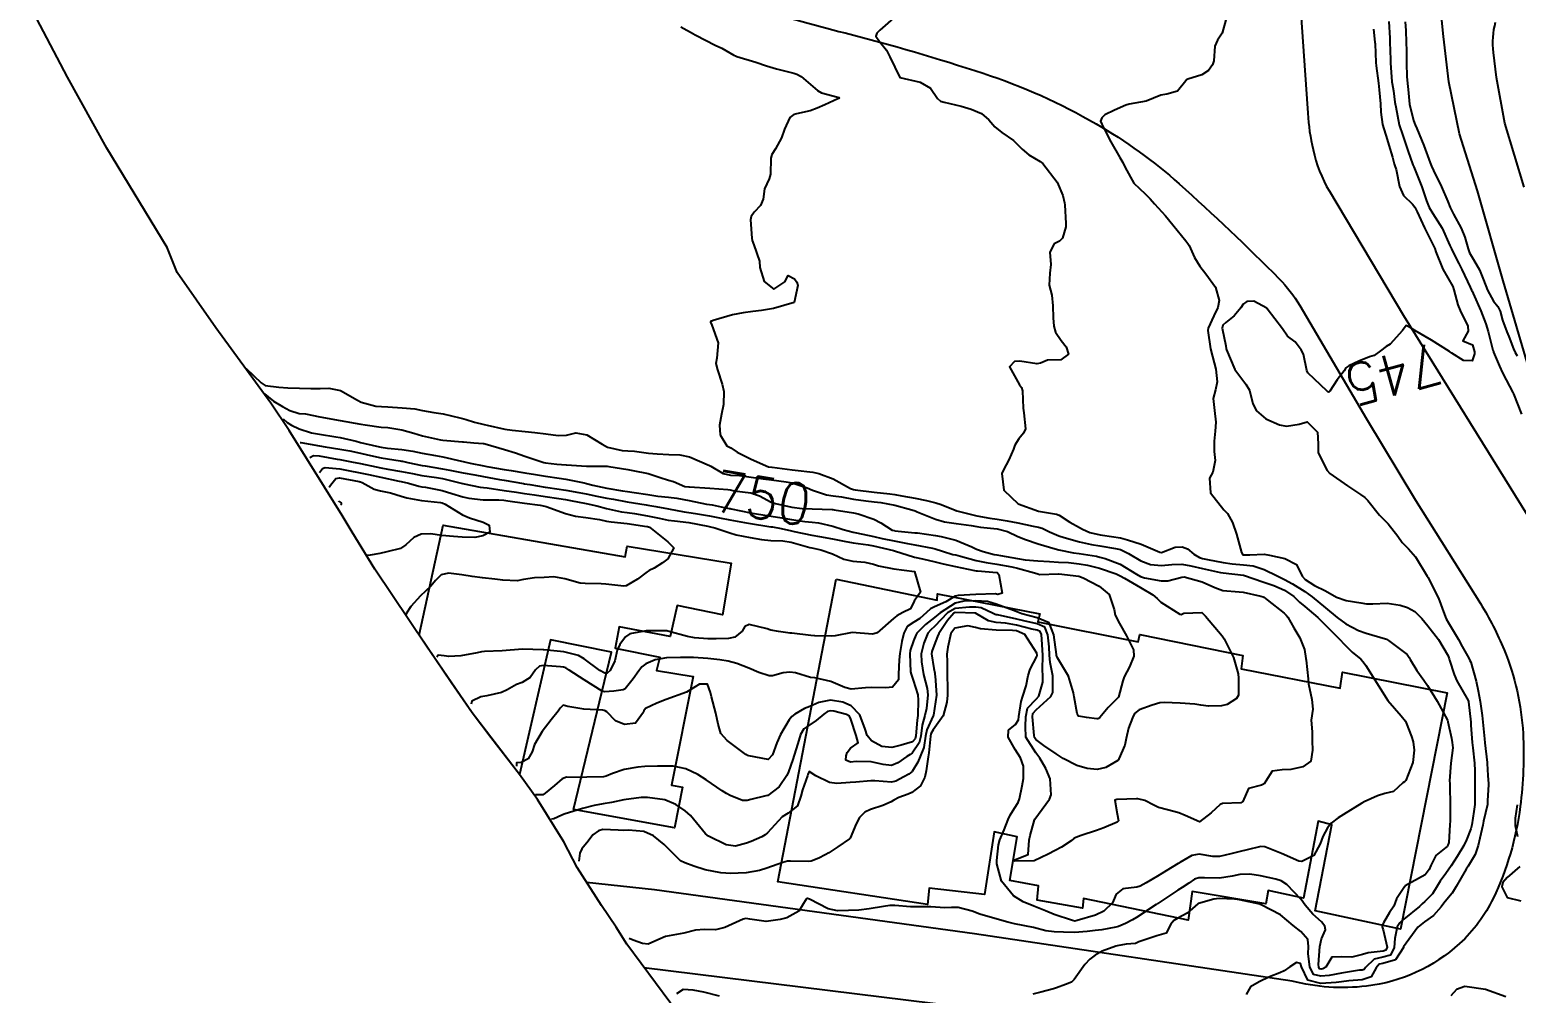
# Model space of a CAD drawing. Header units: metres. Extents: x 298520 to 308411, y 7433745 to 7450750.
# Drawn here: x 305100.1 to 305244.6, y 7436445.5 to 7436539.2 of the extents above; entities that cross this region are included whole.
import ezdxf
from ezdxf.enums import TextEntityAlignment as Align

# ---------------------------------------------------------------- set-up
doc = ezdxf.new("R2010")
doc.units = ezdxf.units.M
doc.header["$LTSCALE"] = 10
for name, color, linetype in [('Area', 45, 'Continuous'), ('Cotas', 45, 'Continuous'), ('Curvas de Nivel 1m', 11, 'Continuous'), ('Curvas de Nivel 5m', 15, 'Continuous'), ('Edificações', 30, 'Continuous'), ('Vias Primárias', 230, 'Continuous')]:
    doc.layers.add(name, color=color, linetype=linetype)
doc.styles.add('Style-STANDARD', font='STANDARD.shx')

msp = doc.modelspace()

# ---------------------------------------------------------------- linework, layer by layer
at = {"layer": 'Area'}
msp.add_polyline3d([(305163.72, 7436442.74, 747.34), (305158.14, 7436450.25, 747.2), (305157.11, 7436451.91, 747.27), (305155.68, 7436454.02, 747.5), (305153.32, 7436457.71, 747.7), (305152.04, 7436460.22, 748.13), (305149.47, 7436464.32, 755.04), (305147.72, 7436466.76, 750.76), (305143.1, 7436472.76, 755.72), (305138.66, 7436479.24, 757.04), (305133.64, 7436486.72, 757.91), (305131.43, 7436490.32, 755.89), (305130.48, 7436491.95, 755.61), (305125.33, 7436500.2, 749.8), (305123.55, 7436502.88, 748.35), (305119.67, 7436508.14, 748.39), (305118.2, 7436510.21, 748.53), (305114.43, 7436515.58, 748.5), (305113.45, 7436518.02, 748.59), (305107.59, 7436527.68, 748.69), (305103.78, 7436534.57, 748.71), (305100.09, 7436541.54, 748.61)], dxfattribs=at)
at = {"layer": 'Curvas de Nivel 1m', "flags": 128}
for points, elevation in [([(305184.34, 7436540.54), (305182.75, 7436539.13), (305182.45, 7436538.86), (305182.36, 7436538.56), (305182.74, 7436538.04), (305183.39, 7436537.21), (305183.73, 7436536.54), (305184.69, 7436534.53), (305186.69, 7436534.08), (305187.68, 7436533.5), (305188.36, 7436532.48), (305188.67, 7436532.25), (305189, 7436532.14), (305190.66, 7436531.74), (305191.65, 7436531.46), (305192.65, 7436531.05), (305193.37, 7436530.43), (305193.95, 7436529.73), (305194.63, 7436529.19), (305195.76, 7436528.4), (305196.61, 7436527.58), (305197.25, 7436527.03), (305198.35, 7436526.36), (305198.6, 7436526.17), (305200.01, 7436524.35), (305200.56, 7436523.06), (305200.71, 7436522.34), (305200.73, 7436522.16), (305200.83, 7436520.34), (305200.84, 7436520.02), (305200.51, 7436518.91), (305200.24, 7436518.61), (305199.72, 7436518.35), (305199.28, 7436517.56), (305199.4, 7436516.35), (305199.3, 7436515.52), (305199.22, 7436514.35), (305199.47, 7436513.38), (305199.57, 7436512.35), (305199.6, 7436511.17), (305199.68, 7436510.35), (305199.83, 7436509.78), (305200.39, 7436508.96), (305200.87, 7436508.34), (305201.09, 7436507.62), (305200.37, 7436507.09), (305199.06, 7436507.05), (305198.37, 7436506.75), (305198.03, 7436506.71), (305196.37, 7436506.96), (305195.86, 7436506.91), (305195.38, 7436506.4), (305196.34, 7436504.64), (305196.53, 7436504.39), (305196.64, 7436504.07), (305196.71, 7436502.39), (305196.77, 7436501.92), (305196.92, 7436500.38), (305196.73, 7436499.94), (305196.28, 7436499.39), (305195.89, 7436498.77), (305195.75, 7436498.4), (305195.3, 7436497.35), (305194.78, 7436496.4), (305194.62, 7436496.02), (305194.8, 7436494.4), (305196.2, 7436493.07), (305198.19, 7436492.37), (305199.92, 7436492.08), (305200.19, 7436491.97), (305201.22, 7436491.29), (305202.18, 7436490.79), (305202.48, 7436490.62), (305203.18, 7436490.3), (305204.17, 7436490.08), (305204.41, 7436490.05), (305206.17, 7436489.76), (305206.83, 7436489.59), (305208.16, 7436489.16), (305209.99, 7436488.38), (305210.14, 7436488.36), (305211.49, 7436488.87), (305212.15, 7436488.9), (305212.67, 7436488.71), (305213.28, 7436488.18), (305213.83, 7436487.87), (305214.14, 7436487.78), (305214.62, 7436487.68), (305216.14, 7436487.39), (305217.02, 7436487.26), (305218.13, 7436487.15), (305219.06, 7436487.05), (305220.13, 7436486.7), (305221.38, 7436486.09), (305222.12, 7436485.71), (305222.88, 7436485.3), (305224.1, 7436484.56), (305224.79, 7436484.04), (305226.08, 7436482.96), (305227.22, 7436482.02), (305228.06, 7436481.4), (305229.29, 7436480.76), (305230.05, 7436480.5), (305231.93, 7436479.96), (305232.04, 7436479.91), (305232.21, 7436479.79), (305234.03, 7436478.44), (305234.23, 7436478.14), (305234.34, 7436477.94), (305234.98, 7436476.89), (305235.65, 7436475.92), (305236, 7436475.43), (305236.95, 7436473.9), (305237.95, 7436472.03), (305237.99, 7436471.93), (305238, 7436471.89), (305238.34, 7436470.28), (305238.42, 7436469.88), (305238.46, 7436469.34), (305238.29, 7436467.88), (305238.16, 7436466.16), (305238.18, 7436465.89), (305238.2, 7436465.56), (305238.23, 7436463.88), (305238.21, 7436462.26), (305238.19, 7436461.88), (305238.09, 7436460.16), (305238, 7436459.89), (305237.93, 7436459.77), (305237.81, 7436459.65), (305236.82, 7436458.88), (305236.34, 7436457.9), (305236.16, 7436457.52), (305235.77, 7436457.02), (305233.84, 7436455.94), (305233.8, 7436455.91), (305233.76, 7436455.85), (305233.01, 7436454.68), (305232.74, 7436453.95), (305232.33, 7436453.35), (305231.72, 7436452.35), (305231.6, 7436452.08), (305231.61, 7436451.96), (305231.71, 7436451.66), (305232.08, 7436449.96), (305231.97, 7436449.67), (305231.69, 7436449.59), (305230.25, 7436449.41), (305229.68, 7436449.25), (305228.66, 7436449.01), (305227.68, 7436449.04), (305226.7, 7436449), (305226.14, 7436448.03), (305225.83, 7436447.86), (305225.66, 7436447.84), (305225.51, 7436447.88), (305225.43, 7436448.03), (305225.42, 7436448.28), (305225.54, 7436450.03), (305225.7, 7436450.78), (305226.08, 7436451.66), (305226.04, 7436452.03), (305225.72, 7436452.44), (305224.87, 7436453.19), (305224.13, 7436454.05), (305223.74, 7436454.6), (305222.34, 7436456.07), (305221.77, 7436456.41), (305221.28, 7436456.58), (305219.77, 7436456.92), (305218.74, 7436457.08), (305217.77, 7436457.04), (305217.02, 7436456.89), (305215.77, 7436456.69), (305214.32, 7436456.73), (305213.77, 7436456.73), (305213.37, 7436456.58), (305212.8, 7436456.19), (305212.17, 7436455.78), (305211.75, 7436455.51), (305210.96, 7436455), (305209.78, 7436454.22), (305209.75, 7436454.2), (305209.73, 7436454.19), (305209.64, 7436454.13), (305207.72, 7436452.86), (305207.34, 7436452.63), (305206.63, 7436452.26), (305205.98, 7436451.99), (305205.71, 7436451.92), (305204.34, 7436451.65), (305203.71, 7436451.58), (305202.91, 7436451.5), (305201.7, 7436451.39), (305200.61, 7436451.43), (305199.7, 7436451.47), (305198.91, 7436451.56), (305197.71, 7436451.9), (305195.85, 7436452.25), (305195.71, 7436452.27), (305195.21, 7436452.4), (305193.72, 7436452.81), (305192.47, 7436453.18), (305191.72, 7436453.47), (305190.36, 7436453.82), (305189.73, 7436453.83), (305189.07, 7436453.81), (305187.73, 7436453.91), (305186.35, 7436453.88), (305185.73, 7436453.91), (305184.23, 7436454.03), (305183.73, 7436454.02), (305183.12, 7436453.93), (305181.72, 7436453.69), (305180.71, 7436453.58), (305179.72, 7436453.54), (305178.64, 7436453.52), (305177.72, 7436453.71), (305175.91, 7436454.63), (305175.73, 7436454.7), (305175.67, 7436454.69), (305175.59, 7436454.63), (305174.88, 7436453.48), (305173.71, 7436452.84), (305173.06, 7436452.66), (305171.71, 7436452.48), (305170.13, 7436452.7), (305169.71, 7436452.76), (305169.46, 7436452.7), (305167.7, 7436451.89), (305166.77, 7436451.67), (305165.7, 7436451.68), (305164.82, 7436451.64), (305163.7, 7436451.32), (305161.9, 7436451), (305161.69, 7436450.92), (305161.61, 7436450.88), (305161.47, 7436450.8), (305160.23, 7436450.27), (305159.69, 7436450.33), (305158.78, 7436450.64), (305158.37, 7436450.81)], 747), ([(305216.39, 7436540.15), (305216.05, 7436538.86), (305215.59, 7436538.16), (305215.32, 7436537.58), (305215.24, 7436536.16), (305215.12, 7436535.76), (305214.71, 7436535.23), (305214.07, 7436534.81), (305212.7, 7436534.39), (305212.59, 7436534.31), (305212.51, 7436534.2), (305211.69, 7436533.2), (305210.68, 7436532.92), (305210.07, 7436532.83), (305208.67, 7436532.24), (305206.99, 7436531.94), (305206.67, 7436531.84), (305205.58, 7436531.36), (305204.65, 7436530.9), (305204.33, 7436530.61), (305204.23, 7436530.3), (305204.33, 7436529.99), (305204.63, 7436529.4), (305205.22, 7436528.28), (305206.11, 7436526.77), (305206.39, 7436526.27), (305206.6, 7436525.78), (305207.46, 7436524.26), (305208.56, 7436523.24), (305209.06, 7436522.74), (305209.46, 7436522.24), (305210.54, 7436521.07), (305211.26, 7436520.21), (305212.51, 7436518.66), (305212.72, 7436518.41), (305212.83, 7436518.2), (305213.35, 7436517.04), (305213.88, 7436516.18), (305214.47, 7436515.46), (305215.4, 7436514.16), (305215.74, 7436512.86), (305215.64, 7436512.16), (305215.23, 7436511.35), (305214.68, 7436510.17), (305214.64, 7436509.93), (305214.9, 7436508.16), (305215.12, 7436507.42), (305215.42, 7436506.16), (305215.55, 7436504.95), (305215.41, 7436504.16), (305215.18, 7436503.31), (305215.31, 7436502.16), (305215.43, 7436501.02), (305215.35, 7436500.16), (305215.27, 7436499.16), (305215.28, 7436498.16), (305215.38, 7436497.28), (305215.14, 7436496.16), (305214.81, 7436495.59), (305214.91, 7436494.16), (305216.2, 7436492.51), (305216.57, 7436492.15), (305217.06, 7436491.26), (305217.44, 7436490.14), (305217.94, 7436488.34), (305218.05, 7436488.13), (305218.14, 7436488.12), (305218.75, 7436488.12), (305220.14, 7436488.19), (305220.65, 7436488.09), (305222.14, 7436487.78), (305223.26, 7436487.19), (305223.83, 7436486.05), (305224.12, 7436485.73), (305225.02, 7436485.13), (305226.1, 7436484.61), (305227.15, 7436484.02), (305228.09, 7436483.68), (305229.54, 7436483.44), (305230.09, 7436483.36), (305230.69, 7436483.37), (305232.09, 7436483.42), (305233.37, 7436483.22), (305234.08, 7436483), (305234.77, 7436482.61), (305235.45, 7436481.92), (305236.06, 7436481.21), (305237.08, 7436479.9), (305238.03, 7436478.29), (305238.13, 7436478), (305238.16, 7436477.89), (305238.6, 7436476.47), (305238.87, 7436475.88), (305239.97, 7436473.95), (305240.01, 7436473.86), (305240.01, 7436473.82), (305240.21, 7436471.86), (305240.24, 7436471.57), (305240.37, 7436469.86), (305240.42, 7436469.36), (305240.59, 7436467.85), (305240.63, 7436467.12), (305240.6, 7436465.85), (305240.6, 7436465.13), (305240.6, 7436463.85), (305240.53, 7436463.17), (305240.31, 7436461.86), (305240.22, 7436461.47), (305239.82, 7436460.4), (305239.55, 7436459.86), (305238.89, 7436458.78), (305238.31, 7436457.88), (305237.78, 7436457.12), (305237.26, 7436456.4), (305236.96, 7436455.9), (305236.49, 7436455.17), (305235.74, 7436454.4), (305235.48, 7436454.17), (305235.23, 7436453.92), (305233.72, 7436452.68), (305233.32, 7436452.34), (305233.07, 7436451.95), (305232.82, 7436450.83), (305232.78, 7436449.95), (305232.43, 7436449.2), (305231.68, 7436448.99), (305230.84, 7436448.8), (305229.98, 7436447.98), (305229.84, 7436447.8), (305229.66, 7436447.74), (305229.4, 7436447.72), (305227.66, 7436447.46), (305226.45, 7436447.23), (305225.65, 7436447.14), (305224.94, 7436447.32), (305224.58, 7436448.05), (305224.42, 7436449.31), (305224.43, 7436450.05), (305224.38, 7436450.73), (305223.71, 7436451.48), (305222.94, 7436452.07), (305221.72, 7436453.12), (305219.84, 7436454.1), (305219.73, 7436454.13), (305219.7, 7436454.14), (305217.74, 7436454.59), (305217.24, 7436454.63), (305215.74, 7436454.69), (305215.24, 7436454.65), (305213.73, 7436454.23), (305213.7, 7436454.21), (305213.67, 7436454.18), (305212.63, 7436453.28), (305211.72, 7436452.78), (305211.34, 7436452.58), (305211.04, 7436452.21), (305210.59, 7436451.33), (305209.7, 7436451.07), (305207.93, 7436450.48), (305207.69, 7436450.35), (305207.61, 7436450.33), (305206.71, 7436450.26), (305205.85, 7436450.11), (305205.69, 7436450.07), (305204.39, 7436449.57), (305203.68, 7436449.18), (305203.17, 7436448.8), (305202.7, 7436448.3), (305201.65, 7436446.83), (305201.39, 7436446.58), (305200.82, 7436446.33), (305199.95, 7436446.03), (305199.64, 7436445.91), (305198.4, 7436445.59), (305197.63, 7436445.41)], 746), ([(305163.41, 7436539.46), (305164.64, 7436538.77), (305164.7, 7436538.73), (305164.74, 7436538.71), (305164.85, 7436538.66), (305166.73, 7436537.69), (305167.38, 7436537.39), (305168.56, 7436536.72), (305168.72, 7436536.63), (305168.86, 7436536.58), (305170.71, 7436536.02), (305171.72, 7436535.67), (305172.7, 7436535.37), (305174.38, 7436534.97), (305174.7, 7436534.87), (305175.11, 7436534.65), (305176.68, 7436533.26), (305177.08, 7436533.03), (305178.67, 7436532.64), (305178.81, 7436532.6), (305178.77, 7436532.5), (305178.67, 7436532.45), (305177.41, 7436531.87), (305176.66, 7436531.54), (305175.98, 7436531.31), (305174.65, 7436531.01), (305174.38, 7436530.93), (305174.01, 7436530.66), (305173.49, 7436529.52), (305173.18, 7436528.67), (305172.61, 7436527.6), (305172.25, 7436527.04), (305172.16, 7436526.68), (305172.13, 7436525.14), (305171.98, 7436524.69), (305171.53, 7436523.72), (305171.41, 7436522.69), (305171.15, 7436522.09), (305170.54, 7436521.45), (305170.23, 7436521.01), (305170.18, 7436520.7), (305170.31, 7436518.9), (305170.34, 7436518.7), (305170.5, 7436518.28), (305171.06, 7436516.69), (305171.09, 7436516.07), (305171.51, 7436514.69), (305172.45, 7436513.96), (305173.52, 7436514.66), (305173.85, 7436515.27), (305174.46, 7436514.97), (305174.69, 7436514.65), (305174.78, 7436514.31), (305174.43, 7436512.65), (305172.43, 7436512.06), (305171.24, 7436511.87), (305170.42, 7436511.77), (305169.48, 7436511.65), (305168.42, 7436511.47), (305166.56, 7436510.9), (305166.41, 7436510.85), (305166.33, 7436510.83), (305166.28, 7436510.75), (305166.41, 7436510.45), (305167.02, 7436508.74), (305166.89, 7436507.26), (305166.81, 7436506.74), (305166.97, 7436506.12), (305167.44, 7436504.73), (305167.6, 7436504), (305167.55, 7436502.73), (305167.37, 7436501.8), (305167.15, 7436500.74), (305167.23, 7436499.78), (305167.87, 7436498.73), (305168.13, 7436498.59), (305168.26, 7436498.52), (305168.88, 7436498.09), (305170.25, 7436497.41), (305171.92, 7436496.68), (305172.24, 7436496.64), (305172.29, 7436496.64), (305174.24, 7436496.4), (305174.52, 7436496.37), (305176.24, 7436496.16), (305176.82, 7436496.04), (305178.23, 7436495.5), (305179.89, 7436494.58), (305180.21, 7436494.46), (305180.35, 7436494.44), (305182.21, 7436494.21), (305183.73, 7436494.06), (305184.21, 7436493.98), (305184.88, 7436493.85), (305186.2, 7436493.63), (305187.31, 7436493.39), (305188.2, 7436493.18), (305188.73, 7436493.01), (305190.07, 7436492.46), (305190.16, 7436492.43), (305190.19, 7436492.42), (305190.24, 7436492.41), (305192.19, 7436491.9), (305193.45, 7436491.69), (305194.18, 7436491.59), (305195.15, 7436491.44), (305196.18, 7436491.24), (305197.66, 7436490.9), (305198.18, 7436490.81), (305198.53, 7436490.72), (305199.27, 7436490.35), (305200.17, 7436489.98), (305200.68, 7436489.82), (305202.16, 7436489.39), (305203.33, 7436489.13), (305204.15, 7436488.99), (305205.67, 7436488.75), (305206.15, 7436488.63), (305206.93, 7436488.26), (305208.14, 7436487.55), (305209.07, 7436487.18), (305210.13, 7436487.07), (305211.16, 7436487.18), (305212.13, 7436487.23), (305212.99, 7436487.05), (305214.13, 7436486.78), (305215.87, 7436486.41), (305216.13, 7436486.36), (305218.12, 7436486.13), (305220.11, 7436485.45), (305221.06, 7436485.13), (305222.1, 7436484.69), (305223, 7436484.07), (305223.56, 7436483.53), (305224.08, 7436483.1), (305225.36, 7436482.04), (305226.07, 7436481.33), (305227.37, 7436480.02), (305228.04, 7436479.32), (305228.7, 7436478.67), (305229.53, 7436477.99), (305229.77, 7436477.73), (305230.02, 7436477.35), (305230.9, 7436475.97), (305231.98, 7436474.21), (305232.16, 7436473.96), (305233.44, 7436472.47), (305233.87, 7436471.94), (305233.95, 7436471.77), (305234.46, 7436470.45), (305234.63, 7436469.93), (305234.72, 7436469.13), (305234.6, 7436467.93), (305233.89, 7436466.19), (305233.77, 7436466.06), (305233.6, 7436465.94), (305232.72, 7436465.11), (305231.87, 7436464.91), (305231.14, 7436464.69), (305229.86, 7436464.12), (305229.76, 7436464.07), (305229.62, 7436463.98), (305227.84, 7436462.87), (305227.32, 7436462.54), (305226.64, 7436462.02), (305226.28, 7436461.58), (305225.82, 7436460.72), (305225.59, 7436460.03), (305224.95, 7436458.89), (305223.79, 7436458.3), (305223.51, 7436458.34), (305221.8, 7436459.07), (305220.18, 7436459.73), (305219.81, 7436459.76), (305218.48, 7436459.44), (305217.8, 7436459.29), (305216.88, 7436459.05), (305215.79, 7436458.79), (305215.15, 7436458.8), (305213.8, 7436459.01), (305213.09, 7436458.9), (305211.93, 7436458.2), (305211.84, 7436458.14), (305211.78, 7436458.1), (305210.59, 7436457.4), (305209.77, 7436456.89), (305208.64, 7436456.24), (305208.08, 7436455.92), (305207.76, 7436455.81), (305206.38, 7436455.63), (305205.75, 7436455.13), (305205.49, 7436454.52), (305205.37, 7436454.27), (305204.54, 7436453.47), (305203.72, 7436453.09), (305201.94, 7436452.55), (305201.71, 7436452.51), (305201.48, 7436452.56), (305199.72, 7436453.16), (305198.88, 7436453.51), (305197.73, 7436453.96), (305196.68, 7436454.38), (305195.74, 7436454.97), (305194.6, 7436456.4), (305194.13, 7436458.06), (305194.13, 7436458.41), (305194.3, 7436459.91), (305194.44, 7436460.4), (305194.84, 7436461.38), (305195.25, 7436462.4), (305195.42, 7436462.81), (305195.84, 7436463.48), (305196.2, 7436464.03), (305196.35, 7436464.39), (305196.61, 7436465.65), (305196.73, 7436466.38), (305196.72, 7436467.56), (305196.43, 7436468.38), (305195.92, 7436469.2), (305195.25, 7436470.4), (305195.27, 7436471.06), (305195.95, 7436471.62), (305196.25, 7436472.09), (305196.28, 7436472.39), (305196.49, 7436473.86), (305196.67, 7436474.38), (305196.98, 7436475.39), (305197.18, 7436476.38), (305197.37, 7436477.02), (305198.02, 7436478.22), (305198.04, 7436478.37), (305198.03, 7436478.55), (305196.86, 7436480.38), (305196.06, 7436480.72), (305195.67, 7436480.78), (305194.06, 7436480.81), (305192.55, 7436480.92), (305192.06, 7436481.04), (305191.3, 7436481.21), (305190.06, 7436481), (305189.66, 7436480.47), (305189.36, 7436479.14), (305189.28, 7436478.47), (305189.29, 7436477.74), (305189.32, 7436476.47), (305189.33, 7436475.13), (305189.33, 7436474.47), (305189.28, 7436473.78), (305188.9, 7436472.48), (305187.94, 7436471.11), (305187.72, 7436470.71), (305187.67, 7436470.49), (305187.52, 7436468.88), (305187.47, 7436468.49), (305187.27, 7436467.11), (305187.13, 7436466.5), (305186.7, 7436465.67), (305185.86, 7436465.01), (305185.51, 7436464.86), (305184.61, 7436464.52), (305184.12, 7436464.26), (305183.85, 7436464.1), (305183.06, 7436463.75), (305181.84, 7436463.35), (305181.3, 7436463.11), (305180.77, 7436462.57), (305180.45, 7436461.95), (305179.88, 7436460.58), (305179.85, 7436460.54), (305179.81, 7436460.51), (305178.68, 7436459.72), (305177.79, 7436459.15), (305177.45, 7436458.95), (305176.83, 7436458.62), (305176.08, 7436458.33), (305175.78, 7436458.31), (305174.08, 7436458.35), (305173.78, 7436458.33), (305173.33, 7436458.21), (305171.77, 7436457.65), (305171.04, 7436457.42), (305169.77, 7436457.2), (305168.19, 7436457.14), (305167.77, 7436457.16), (305167.3, 7436457.2), (305165.77, 7436457.48), (305164.68, 7436457.86), (305163.78, 7436458.17), (305163.36, 7436458.36), (305162.94, 7436458.78), (305161.8, 7436459.96), (305160.74, 7436460.81), (305159.82, 7436461.21), (305158.31, 7436461.34), (305157.82, 7436461.33), (305157.32, 7436461.35), (305155.82, 7436461.4), (305155.41, 7436461.28), (305154.85, 7436460.88), (305154.4, 7436460.28), (305153.79, 7436459.54), (305153.57, 7436459.11), (305153.48, 7436458.34)], 748), ([(305232.26, 7436539.97), (305232.35, 7436538.36), (305232.36, 7436537.96), (305232.41, 7436536.28), (305232.43, 7436535.96), (305232.56, 7436534.1), (305232.57, 7436533.96), (305232.69, 7436533.23), (305232.85, 7436532.14), (305232.88, 7436531.96), (305232.92, 7436531.7), (305233.27, 7436529.95), (305233.6, 7436528.91), (305233.95, 7436527.94), (305234.11, 7436527.43), (305234.6, 7436526.03), (305234.64, 7436525.93), (305234.67, 7436525.86), (305235.47, 7436523.92), (305235.91, 7436522.56), (305236.18, 7436521.91), (305236.54, 7436521.32), (305237.43, 7436519.9), (305238.2, 7436518.2), (305238.33, 7436517.89), (305238.5, 7436517.53), (305239.07, 7436516.46), (305239.36, 7436515.88), (305240.17, 7436514.15), (305240.29, 7436513.86), (305240.34, 7436513.75), (305240.45, 7436513.52), (305241.19, 7436511.85), (305241.69, 7436510.57), (305241.92, 7436509.84), (305242.38, 7436508.03), (305242.43, 7436507.88), (305242.44, 7436507.84), (305243.01, 7436506.47), (305243.3, 7436505.83), (305244.33, 7436503.85), (305244.35, 7436503.81), (305244.36, 7436503.78), (305245.14, 7436501.8)], 744), ([(305233.85, 7436539.94), (305233.92, 7436539.1), (305233.95, 7436537.94), (305233.96, 7436537.16), (305233.96, 7436535.94), (305234.01, 7436534.63), (305234.08, 7436533.94), (305234.12, 7436533.37), (305234.26, 7436531.94), (305234.65, 7436530.37), (305234.82, 7436529.93), (305234.97, 7436529.59), (305235.67, 7436527.92), (305236.28, 7436526.24), (305236.4, 7436525.91), (305236.6, 7436525.49), (305237.38, 7436523.9), (305237.99, 7436522.47), (305238.22, 7436521.89), (305238.54, 7436521.25), (305239.27, 7436519.88), (305239.64, 7436519), (305239.96, 7436517.87), (305240.11, 7436517.48), (305240.49, 7436516.83), (305241.07, 7436515.85), (305241.46, 7436514.86), (305241.85, 7436513.85), (305242.44, 7436512.78), (305242.86, 7436512.26), (305243.08, 7436511.83), (305243.31, 7436510.94), (305243.74, 7436509.82), (305243.92, 7436509.34), (305244.39, 7436508.14), (305244.54, 7436507.81), (305244.72, 7436507.47)], 743), ([(305121.13, 7436506.25), (305122.61, 7436504.84), (305123, 7436504.59), (305124.32, 7436504.44), (305125.19, 7436504.37), (305126.32, 7436504.32), (305127.41, 7436504.3), (305128.32, 7436504.31), (305129.19, 7436504.33), (305130.32, 7436504.09), (305131.95, 7436503.16), (305132.31, 7436502.96), (305133.76, 7436502.59), (305134.31, 7436502.55), (305134.91, 7436502.52), (305136.31, 7436502.43), (305137.53, 7436502.31), (305138.3, 7436502.17), (305139.4, 7436501.97), (305140.3, 7436501.83), (305141.92, 7436501.43), (305142.3, 7436501.34), (305142.54, 7436501.28), (305143.34, 7436501.02), (305144.29, 7436500.79), (305144.57, 7436500.73), (305146.28, 7436500.35), (305147.01, 7436500.25), (305148.28, 7436500.12), (305149.21, 7436500.02), (305150.28, 7436499.9), (305151.47, 7436499.73), (305152.28, 7436499.76), (305153.21, 7436499.98), (305154.28, 7436499.8), (305155.75, 7436498.88), (305156.26, 7436498.58), (305157.69, 7436498.28), (305158.26, 7436498.25), (305158.9, 7436498.19), (305160.25, 7436498.02), (305161.12, 7436497.94), (305162.25, 7436497.89), (305163.31, 7436497.84), (305164.25, 7436497.65), (305166.18, 7436496.82), (305166.24, 7436496.79), (305166.27, 7436496.78), (305166.32, 7436496.75), (305167.52, 7436496.02), (305168.23, 7436495.88), (305169.12, 7436495.82), (305170.23, 7436495.68), (305171.4, 7436495.51), (305172.22, 7436495.41), (305173.65, 7436495.23), (305174.22, 7436495.11), (305175.68, 7436494.64), (305176.21, 7436494.42), (305177.56, 7436493.96), (305178.21, 7436493.87), (305179.03, 7436493.76), (305180.2, 7436493.54), (305181.4, 7436493.37), (305182.2, 7436493.29), (305182.86, 7436493.21), (305184.2, 7436492.96), (305185.86, 7436492.51), (305186.19, 7436492.39), (305186.38, 7436492.31), (305188.18, 7436491.59), (305189.04, 7436491.34), (305190.18, 7436491.18), (305191.64, 7436490.98), (305192.18, 7436490.87), (305192.56, 7436490.81), (305194.18, 7436490.65), (305195.18, 7436490.4), (305196.17, 7436489.92), (305196.92, 7436489.62), (305198.16, 7436489.19), (305199.79, 7436488.7), (305200.15, 7436488.62), (305201.59, 7436488.33), (305202.14, 7436488.24), (305203.82, 7436487.98), (305204.14, 7436487.9), (305204.66, 7436487.76), (305206.13, 7436487.23), (305207.73, 7436486.25), (305208.12, 7436486.01), (305208.5, 7436485.87), (305210.11, 7436485.58), (305210.75, 7436485.58), (305212.12, 7436485.96), (305212.34, 7436485.97), (305214.11, 7436485.5), (305215.32, 7436484.94), (305216.1, 7436484.65), (305217.7, 7436484.53), (305218.1, 7436484.49), (305219.82, 7436484.1), (305220.03, 7436484.03), (305220.09, 7436483.99), (305220.43, 7436483.76), (305222.08, 7436482.44), (305222.27, 7436482.27), (305222.44, 7436482.07), (305223, 7436481.01), (305223.61, 7436480.06), (305224.04, 7436478.92), (305224.17, 7436478.05), (305224.2, 7436477.87), (305224.4, 7436476.05), (305224.45, 7436475.59), (305224.76, 7436474.04), (305224.87, 7436473.13), (305224.7, 7436472.04), (305224.8, 7436470.9), (305224.81, 7436470.05), (305224.84, 7436469.12), (305224.66, 7436468.05), (305223.9, 7436467.5), (305222.71, 7436467.25), (305221.89, 7436467.23), (305220.9, 7436467.08), (305220.28, 7436466.1), (305220.13, 7436465.85), (305219.88, 7436465.71), (305218.6, 7436465.39), (305218.07, 7436464.13), (305217.85, 7436464.01), (305216.07, 7436463.93), (305215.85, 7436463.86), (305214.97, 7436463.03), (305213.83, 7436462.17), (305212.44, 7436462.79), (305211.84, 7436463.03), (305210.73, 7436463.33), (305209.85, 7436463.56), (305209.4, 7436463.78), (305208.52, 7436464.24), (305207.86, 7436464.41), (305207.71, 7436464.4), (305205.85, 7436464.34), (305205.8, 7436464.33), (305205.61, 7436464.27), (305205.84, 7436462.94), (305205.97, 7436462.27), (305205.91, 7436462.19), (305205.83, 7436462.13), (305204.54, 7436461.57), (305203.82, 7436461.33), (305202.32, 7436460.82), (305201.82, 7436460.63), (305201.61, 7436460.53), (305201.35, 7436460.32), (305200.43, 7436459.7), (305199.8, 7436459.36), (305199.13, 7436459.02), (305197.78, 7436458.37), (305195.84, 7436458.33), (305195.78, 7436458.36), (305195.77, 7436458.39), (305195.77, 7436458.41), (305195.78, 7436458.43), (305197.18, 7436458.99), (305197.29, 7436460.38), (305197.36, 7436460.84), (305197.81, 7436462.37), (305197.83, 7436462.41), (305199.26, 7436464.35), (305199.43, 7436464.77), (305199.33, 7436466.35), (305198.89, 7436467.35), (305198.32, 7436468.36), (305197.91, 7436468.88), (305196.95, 7436470.38), (305196.91, 7436471.42), (305196.95, 7436472.38), (305197.13, 7436473.21), (305197.97, 7436474.08), (305198.22, 7436474.37), (305198.61, 7436475.74), (305198.62, 7436476.36), (305198.59, 7436476.94), (305198.6, 7436478.36), (305198.52, 7436479.89), (305198.47, 7436480.36), (305198.35, 7436480.66), (305198.06, 7436480.79), (305197.53, 7436480.9), (305196.06, 7436481.29), (305194.97, 7436481.49), (305194.06, 7436481.55), (305193.33, 7436481.69), (305192.07, 7436482.44), (305190.07, 7436482.52), (305189.94, 7436482.46), (305189.35, 7436481.75), (305188.5, 7436480.48), (305188.36, 7436480.18), (305188.04, 7436479.34), (305187.8, 7436478.72), (305187.78, 7436478.49), (305188.01, 7436477.07), (305188.11, 7436476.6), (305188.12, 7436476.49), (305188.14, 7436476.35), (305188.28, 7436474.49), (305187.98, 7436472.52), (305187.97, 7436472.49), (305187.95, 7436472.46), (305187.32, 7436471.12), (305187.2, 7436470.5), (305187.02, 7436469.4), (305186.68, 7436468.5), (305186.45, 7436467.95), (305185.89, 7436467.06), (305185.59, 7436466.81), (305185.1, 7436466.52), (305184.31, 7436466.1), (305183.88, 7436466.01), (305182.28, 7436466.15), (305181.88, 7436466.16), (305180.42, 7436466.03), (305179.87, 7436465.99), (305178.59, 7436465.89), (305177.87, 7436465.97), (305176.54, 7436466.62), (305175.89, 7436467.06), (305175.76, 7436466.76), (305175.73, 7436466.63), (305175.23, 7436465.27), (305175.07, 7436464.64), (305174.76, 7436463.73), (305173.84, 7436463.01), (305173.26, 7436462.66), (305171.82, 7436461.09), (305171.61, 7436460.89), (305171.27, 7436460.69), (305170.25, 7436460.26), (305169.8, 7436460.08), (305168.71, 7436459.8), (305167.8, 7436459.91), (305166.08, 7436460.75), (305165.82, 7436460.98), (305164.34, 7436462.76), (305163.84, 7436463.22), (305162.91, 7436463.86), (305161.85, 7436464.3), (305160.16, 7436464.51), (305159.85, 7436464.53), (305159.56, 7436464.53), (305157.85, 7436464.29), (305156.66, 7436464.04), (305155.84, 7436463.91), (305154.97, 7436463.75), (305153.84, 7436463.44), (305152.07, 7436462.92), (305151.83, 7436462.82), (305151.07, 7436462.45), (305150.84, 7436462.41)], 749), ([(305124.72, 7436501.34), (305125.11, 7436501), (305125.53, 7436500.74), (305126.28, 7436500.36), (305127.5, 7436499.99), (305128.27, 7436499.86), (305129.86, 7436499.6), (305130.27, 7436499.52), (305131.83, 7436499.16), (305132.26, 7436499.06), (305133.8, 7436498.68), (305134.26, 7436498.58), (305134.89, 7436498.49), (305136.26, 7436498.36), (305137.36, 7436498.2), (305138.25, 7436498.01), (305139.54, 7436497.78), (305140.25, 7436497.65), (305142.07, 7436497.22), (305142.24, 7436497.19), (305142.37, 7436497.17), (305142.92, 7436497.03), (305144.24, 7436496.77), (305144.53, 7436496.72), (305146.23, 7436496.42), (305146.9, 7436496.31), (305148.23, 7436496.08), (305149.26, 7436495.92), (305150.23, 7436495.78), (305151.57, 7436495.58), (305152.22, 7436495.47), (305154, 7436495.11), (305154.22, 7436495.05), (305154.84, 7436494.88), (305156.21, 7436494.6), (305157.72, 7436494.36), (305158.21, 7436494.28), (305158.86, 7436494.18), (305160.2, 7436493.98), (305161.18, 7436493.84), (305162.2, 7436493.72), (305163.03, 7436493.62), (305164.2, 7436493.4), (305165.89, 7436493.06), (305166.2, 7436493.02), (305166.44, 7436492.99), (305167.61, 7436492.73), (305168.11, 7436492.64), (305168.19, 7436492.62), (305168.31, 7436492.6), (305170.19, 7436492.22), (305170.77, 7436492.11), (305172.18, 7436491.87), (305173.24, 7436491.72), (305174.18, 7436491.57), (305175.47, 7436491.35), (305176.18, 7436491.29), (305176.78, 7436491.22), (305178.18, 7436490.9), (305179.18, 7436490.59), (305180.17, 7436490.33), (305180.48, 7436490.26), (305182.16, 7436489.9), (305182.99, 7436489.72), (305184.16, 7436489.48), (305185.45, 7436489.22), (305186.15, 7436489.09), (305187.88, 7436488.76), (305188.15, 7436488.69), (305188.85, 7436488.48), (305189.85, 7436488.17), (305190.14, 7436488.11), (305190.6, 7436488), (305192.13, 7436487.57), (305193.09, 7436487.38), (305194.13, 7436487.22), (305195.59, 7436486.94), (305196.13, 7436486.81), (305197.8, 7436486.37), (305198.12, 7436486.26), (305198.27, 7436486.22), (305200.12, 7436486.29), (305200.17, 7436486.29), (305202.12, 7436486.04), (305202.53, 7436485.9), (305204.1, 7436485.06), (305205.06, 7436484.28), (305205.53, 7436482.82), (305205.63, 7436482.27), (305206.06, 7436481.44), (305206.74, 7436480.26), (305207.42, 7436478.87), (305207.47, 7436478.26), (305207.03, 7436477.24), (305206.53, 7436476.26), (305206.39, 7436475.87), (305205.97, 7436474.27), (305204.96, 7436473.28), (305204.15, 7436472.29), (305204.03, 7436472.21), (305203.95, 7436472.19), (305203.85, 7436472.19), (305202.85, 7436472.31), (305202.08, 7436472.44), (305201.96, 7436472.69), (305201.64, 7436474.32), (305201.59, 7436474.71), (305201.11, 7436476.33), (305200.02, 7436478.12), (305199.96, 7436478.27), (305199.95, 7436478.34), (305199.94, 7436478.42), (305199.69, 7436480.35), (305199.22, 7436481.51), (305198.07, 7436482), (305196.57, 7436482.39), (305196.07, 7436482.59), (305195.77, 7436482.7), (305194.08, 7436483.33), (305193.24, 7436483.58), (305192.08, 7436483.64), (305190.92, 7436483.62), (305190.08, 7436483.42), (305188.61, 7436482.48), (305188.07, 7436482.03), (305187.21, 7436481.35), (305186.36, 7436480.51), (305186.25, 7436480.31), (305186.04, 7436479.75), (305185.72, 7436478.82), (305185.68, 7436478.51), (305185.75, 7436476.76), (305185.79, 7436476.51), (305185.99, 7436475.94), (305186.45, 7436474.51), (305186.5, 7436473.98), (305186.45, 7436472.51), (305186.4, 7436472.05), (305186.26, 7436470.51), (305186.2, 7436470.23), (305185.92, 7436469.93), (305184.84, 7436469.6), (305183.92, 7436469.39), (305182.96, 7436469.5), (305181.93, 7436470.04), (305181.52, 7436470.56), (305181.33, 7436471.18), (305180.82, 7436472.57), (305179.96, 7436473.44), (305179.17, 7436473.79), (305177.97, 7436473.98), (305176.82, 7436473.76), (305175.96, 7436473.39), (305175.42, 7436473.18), (305174.49, 7436472.64), (305174.21, 7436472.39), (305173.95, 7436472.07), (305173.11, 7436470.66), (305172.74, 7436469.85), (305172.32, 7436468.67), (305171.9, 7436468.22), (305170.03, 7436468.57), (305169.9, 7436468.62), (305169.85, 7436468.64), (305169.74, 7436468.7), (305167.92, 7436470.07), (305167.3, 7436470.74), (305167.02, 7436471.66), (305166.82, 7436472.74), (305166.38, 7436474.33), (305166.28, 7436474.75), (305165.99, 7436475.56), (305165.21, 7436475.53), (305163.97, 7436474.77), (305161.97, 7436474.04), (305161.07, 7436473.7), (305159.96, 7436473.19), (305159.82, 7436472.96), (305159.76, 7436472.82), (305159.01, 7436471.76), (305157.94, 7436471.62), (305157.06, 7436471.97), (305156.21, 7436472.87), (305156.04, 7436472.96), (305155.95, 7436472.98), (305155.81, 7436473.02), (305153.96, 7436473.11), (305152.43, 7436473.39), (305151.96, 7436473.52), (305151.68, 7436473.2), (305151.49, 7436472.92), (305150.8, 7436472.07), (305149.93, 7436470.94), (305149.17, 7436469.69), (305148.94, 7436468.95), (305148.55, 7436468.3), (305147.89, 7436467.93), (305147.42, 7436467.91), (305147.42, 7436467.68), (305147.44, 7436467.56)], 751), ([(305126.39, 7436499.03), (305126.45, 7436499.04), (305128.26, 7436498.72), (305128.83, 7436498.62), (305130.26, 7436498.39), (305131.21, 7436498.22), (305132.25, 7436498.01), (305132.95, 7436497.85), (305134.25, 7436497.57), (305136.1, 7436497.25), (305136.24, 7436497.23), (305136.35, 7436497.22), (305136.86, 7436497.1), (305138.24, 7436496.82), (305138.55, 7436496.77), (305140.23, 7436496.49), (305140.93, 7436496.36), (305142.23, 7436496.1), (305143.36, 7436495.89), (305144.22, 7436495.74), (305145.76, 7436495.45), (305146.22, 7436495.37), (305148.12, 7436495.06), (305148.21, 7436495.04), (305148.71, 7436494.95), (305150.21, 7436494.71), (305150.48, 7436494.67), (305152.21, 7436494.4), (305153.49, 7436494.19), (305154.2, 7436494.05), (305155.25, 7436493.83), (305156.2, 7436493.64), (305156.87, 7436493.53), (305158.2, 7436493.29), (305160.03, 7436492.99), (305160.19, 7436492.96), (305160.99, 7436492.81), (305162.19, 7436492.58), (305163.72, 7436492.31), (305164.19, 7436492.23), (305164.82, 7436492.13), (305166.18, 7436491.9), (305167.18, 7436491.73), (305168.18, 7436491.54), (305169.61, 7436491.28), (305170.18, 7436491.18), (305171.97, 7436490.89), (305172.17, 7436490.85), (305172.33, 7436490.83), (305173.16, 7436490.67), (305174.17, 7436490.45), (305174.43, 7436490.39), (305176.16, 7436490.03), (305176.88, 7436489.9), (305178.16, 7436489.67), (305179.3, 7436489.45), (305180.15, 7436489.29), (305181.63, 7436489.08), (305182.15, 7436488.99), (305184.07, 7436488.53), (305184.13, 7436488.52), (305184.17, 7436488.51), (305186.14, 7436487.91), (305186.92, 7436487.72), (305188.13, 7436487.44), (305188.91, 7436487.25), (305190.13, 7436487), (305191.95, 7436486.61), (305192.12, 7436486.57), (305192.24, 7436486.55), (305194.12, 7436486.42), (305194.17, 7436486.41), (305194.33, 7436486.2), (305194.66, 7436484.4), (305194.23, 7436484.27), (305194.09, 7436484.3), (305194, 7436484.32), (305192.09, 7436484.25), (305190.37, 7436484.18), (305190.09, 7436484.09), (305189.17, 7436483.56), (305188.08, 7436483.08), (305187.69, 7436482.88), (305187.31, 7436482.5), (305186.65, 7436481.92), (305186.06, 7436481.56), (305185.43, 7436481.15), (305185.09, 7436480.52), (305184.88, 7436479.68), (305184.7, 7436478.52), (305184.64, 7436477.9), (305184.58, 7436476.52), (305184.56, 7436475.96), (305183.98, 7436475.25), (305183.35, 7436475.18), (305181.98, 7436475.23), (305181.37, 7436475.18), (305179.98, 7436475.05), (305179.34, 7436475.23), (305177.99, 7436475.81), (305176.45, 7436476.17), (305176, 7436476.2), (305174.55, 7436476.64), (305174, 7436476.72), (305173.37, 7436476.66), (305172.32, 7436476.35), (305172, 7436476.36), (305170.98, 7436476.69), (305170.01, 7436477.09), (305168.84, 7436477.55), (305168.01, 7436477.77), (305167.2, 7436477.91), (305166.02, 7436478.05), (305164.65, 7436478.13), (305164.02, 7436478.14), (305163.37, 7436478.13), (305162.02, 7436478.1), (305160.91, 7436477.92), (305160.01, 7436477.52), (305159.61, 7436477.22), (305159.32, 7436476.83), (305158.77, 7436476.05), (305157.98, 7436475.1), (305157.81, 7436475), (305156.89, 7436474.86), (305155.97, 7436474.81), (305155.76, 7436474.87), (305153.99, 7436475.97), (305152.56, 7436476.91), (305152.21, 7436477.12), (305152.01, 7436477.19), (305151.71, 7436477.22), (305150.01, 7436477.36), (305149.65, 7436477.3), (305149.28, 7436476.95), (305148.75, 7436476.19), (305147.98, 7436475.72), (305147.44, 7436475.51), (305146.51, 7436474.98), (305145.97, 7436474.73), (305144.55, 7436474.42), (305143.97, 7436474.3), (305143.08, 7436473.9), (305143.03, 7436473.59)], 752), ([(305127.33, 7436497.58), (305127.69, 7436497.77), (305128.25, 7436497.75), (305130, 7436497.43), (305130.24, 7436497.39), (305131.38, 7436497.17), (305132.24, 7436497), (305133.78, 7436496.68), (305134.23, 7436496.58), (305134.9, 7436496.46), (305136.23, 7436496.23), (305137.3, 7436496.02), (305138.22, 7436495.85), (305139.65, 7436495.63), (305140.22, 7436495.53), (305142.19, 7436495.07), (305142.21, 7436495.06), (305142.33, 7436495.04), (305143.9, 7436494.7), (305144.21, 7436494.67), (305144.58, 7436494.63), (305146.21, 7436494.39), (305147.43, 7436494.2), (305148.2, 7436494.1), (305149.19, 7436493.96), (305150.2, 7436493.81), (305151.53, 7436493.59), (305152.2, 7436493.49), (305152.69, 7436493.4), (305154.2, 7436493.12), (305155.25, 7436492.88), (305156.19, 7436492.64), (305157.65, 7436492.31), (305158.19, 7436492.23), (305158.89, 7436492.13), (305160.18, 7436491.9), (305161.31, 7436491.68), (305162.18, 7436491.5), (305162.8, 7436491.42), (305164.18, 7436491.26), (305166.02, 7436490.9), (305166.17, 7436490.88), (305166.28, 7436490.85), (305166.7, 7436490.74), (305168.17, 7436490.25), (305168.8, 7436490.08), (305170.16, 7436489.8), (305171.24, 7436489.6), (305172.16, 7436489.51), (305173.33, 7436489.49), (305174.15, 7436489.35), (305175.95, 7436488.83), (305176.15, 7436488.79), (305177.01, 7436488.62), (305178.14, 7436488.21), (305179.25, 7436487.71), (305180.13, 7436487.51), (305181.29, 7436487.41), (305182.13, 7436487.22), (305182.64, 7436487.06), (305184.13, 7436486.75), (305186.12, 7436486.51), (305186.72, 7436484.5), (305186.45, 7436484.14), (305186.08, 7436483.61), (305185.73, 7436482.86), (305184.98, 7436482.52), (305184.41, 7436482.19), (305184.07, 7436481.92), (305182.5, 7436480.55), (305182.18, 7436480.43), (305182.05, 7436480.42), (305180.05, 7436480.58), (305178.4, 7436480.25), (305178.05, 7436480.2), (305176.44, 7436480.23), (305176.05, 7436480.28), (305174.21, 7436480.49), (305174.05, 7436480.51), (305172.89, 7436480.67), (305172.16, 7436480.79), (305172.05, 7436480.83), (305171.8, 7436480.94), (305170.06, 7436481.35), (305169.62, 7436481.14), (305169.37, 7436480.71), (305168.65, 7436480.11), (305168.04, 7436479.98), (305166.83, 7436479.95), (305166.04, 7436479.96), (305164.75, 7436480.06), (305164.04, 7436480.18), (305162.14, 7436480.71), (305162.05, 7436480.73), (305160.13, 7436480.74), (305160.05, 7436480.73), (305158.46, 7436480.43), (305158.04, 7436480.15), (305157.48, 7436479.39), (305157.21, 7436478.85), (305156.99, 7436477.83), (305156.54, 7436476.86), (305156.25, 7436476.62), (305156, 7436476.62), (305155.52, 7436476.87), (305154.01, 7436478.02), (305153.45, 7436478.33), (305152.02, 7436478.69), (305150.07, 7436478.89), (305150.02, 7436478.89), (305148.02, 7436478.96), (305146.02, 7436478.8), (305144.3, 7436478.73), (305144.02, 7436478.69), (305143.59, 7436478.59), (305142.02, 7436478.3), (305140.85, 7436478.22), (305140.39, 7436478.31), (305139.81, 7436478.38), (305139.68, 7436478.17)], 753), ([(305128.27, 7436496.14), (305128.57, 7436496.52), (305128.81, 7436496.61), (305130.23, 7436496.48), (305131.07, 7436496.33), (305132.23, 7436496.11), (305133.02, 7436495.94), (305134.22, 7436495.67), (305136.03, 7436495.3), (305136.22, 7436495.26), (305136.92, 7436495.1), (305137.94, 7436494.81), (305138.21, 7436494.75), (305138.58, 7436494.7), (305140.21, 7436494.38), (305141.15, 7436494.1), (305142.2, 7436493.76), (305142.79, 7436493.62), (305144.2, 7436493.47), (305145.72, 7436493.47), (305146.2, 7436493.43), (305146.59, 7436493.37), (305148.19, 7436493.16), (305149.74, 7436492.94), (305150.19, 7436492.86), (305150.31, 7436492.82), (305152.19, 7436492.14), (305153.16, 7436491.88), (305154.18, 7436491.76), (305155.5, 7436491.56), (305156.18, 7436491.4), (305156.63, 7436491.32), (305158.18, 7436491.16), (305160.1, 7436490.89), (305160.17, 7436490.88), (305160.35, 7436490.82), (305162.15, 7436489.38), (305162.72, 7436488.79), (305162.13, 7436487.73), (305161.61, 7436487.33), (305160.82, 7436486.81), (305160.34, 7436486.6), (305160.12, 7436486.46), (305159.2, 7436485.74), (305158.1, 7436485.1), (305157.87, 7436485.07), (305156.1, 7436485.27), (305155.67, 7436485.31), (305154.1, 7436485.32), (305153.62, 7436485.37), (305152.11, 7436485.79), (305151.05, 7436485.99), (305150.11, 7436485.93), (305149.16, 7436485.9), (305148.1, 7436485.73), (305147.49, 7436485.58), (305146.1, 7436485.66), (305145.33, 7436485.77), (305144.11, 7436485.9), (305143.11, 7436486.03), (305142.11, 7436486.17), (305140.81, 7436486.35), (305140.11, 7436486.19), (305139.54, 7436485.63), (305139.08, 7436485.07), (305138.58, 7436484.58), (305138.08, 7436484.15), (305137.16, 7436483.09), (305136.72, 7436482.45), (305136.67, 7436482.29)], 754), ([(305130.14, 7436493.25), (305130.19, 7436493.3), (305130.39, 7436493.18), (305130.36, 7436493.01), (305130.3, 7436492.95)], 756), ([(305244.73, 7436463.81), (305244.54, 7436462.51), (305244.55, 7436461.81), (305244.76, 7436460.74)], 744), ([(305244.99, 7436457.8), (305243.77, 7436456.76), (305243.33, 7436456.26), (305243.25, 7436455.83), (305243.75, 7436454.8), (305245.08, 7436454.47)], 744), ([(305243.63, 7436445.15), (305241.64, 7436445.84), (305239.65, 7436446.14), (305238.84, 7436445.87), (305238.27, 7436445.25)], 744), ([(305167.16, 7436445.2), (305165.63, 7436445.6), (305164.6, 7436445.8), (305163.63, 7436445.85), (305162.97, 7436445.44)], 746)]:
    msp.add_lwpolyline(points, dxfattribs=dict(at, elevation=elevation))
at = {"layer": 'Curvas de Nivel 5m', "flags": 128}
for points, elevation in [([(305230.76, 7436539.25), (305230.9, 7436537.98), (305230.91, 7436537.81), (305231, 7436535.98), (305231.02, 7436535.67), (305231.24, 7436533.97), (305231.32, 7436533.34), (305231.44, 7436531.97), (305231.48, 7436531.15), (305231.64, 7436529.97), (305232.08, 7436528.51), (305232.26, 7436527.96), (305232.61, 7436526.78), (305232.77, 7436526.13), (305232.83, 7436525.96), (305232.96, 7436525.59), (305233.3, 7436523.95), (305233.67, 7436523.05), (305234.56, 7436522.22), (305234.77, 7436521.93), (305235.02, 7436521.46), (305235.72, 7436519.92), (305236.51, 7436518.35), (305236.71, 7436517.91), (305236.83, 7436517.58), (305237.49, 7436515.9), (305238.46, 7436514.2), (305238.58, 7436513.89), (305238.97, 7436512.42), (305239.2, 7436511.88), (305239.92, 7436510.36), (305239.96, 7436509.87), (305239.45, 7436508.93), (305240.39, 7436508.54), (305240.57, 7436507.86), (305240.58, 7436507.66), (305240.37, 7436506.99), (305239.51, 7436507.01), (305238.38, 7436507.74), (305238.16, 7436507.89), (305236.39, 7436508.98), (305234.78, 7436509.93), (305234.41, 7436510.17), (305233.93, 7436510.42), (305233.58, 7436509.94), (305232.39, 7436508.61), (305231.98, 7436508.37), (305231.45, 7436507.97), (305230.83, 7436507.52), (305230.38, 7436507.38), (305229.32, 7436506.94), (305228.37, 7436506.51), (305228.08, 7436506.3), (305227.9, 7436506.01), (305227.23, 7436505.14), (305226.52, 7436504.03), (305226.43, 7436503.93), (305226.33, 7436503.97), (305226.26, 7436504.03), (305224.36, 7436505.81), (305224.29, 7436506.05), (305223.95, 7436507.63), (305223.74, 7436508.06), (305223.15, 7436508.82), (305222.4, 7436509.38), (305221.9, 7436510.09), (305220.43, 7436512.05), (305220.39, 7436512.1), (305219.11, 7436512.79), (305218.44, 7436512.76), (305218.08, 7436512.49), (305217.86, 7436512.14), (305217.2, 7436511.36), (305216.41, 7436510.72), (305216.12, 7436510.44), (305216.04, 7436510.15), (305216.39, 7436508.46), (305216.45, 7436508.15), (305216.46, 7436508.07), (305217.27, 7436506.14), (305218.34, 7436504.71), (305218.7, 7436504.12), (305219.03, 7436502.82), (305219.39, 7436502.11), (305220.3, 7436501.35), (305221.62, 7436500.76), (305222.29, 7436500.64), (305223.52, 7436500.83), (305224.3, 7436501.07), (305225.33, 7436500.04), (305225.39, 7436498.92), (305225.38, 7436498.04), (305226.25, 7436496.31), (305226.52, 7436496.03), (305228.23, 7436494.83), (305229.5, 7436493.99), (305229.92, 7436493.69), (305230.21, 7436493.39), (305231.35, 7436491.97), (305232.18, 7436491.13), (305233.14, 7436489.95), (305233.54, 7436489.32), (305234.15, 7436488.71), (305234.86, 7436487.92), (305235.99, 7436486.04), (305236.07, 7436485.91), (305236.12, 7436485.83), (305237.07, 7436483.9), (305237.65, 7436482.32), (305237.82, 7436481.89), (305238.07, 7436481.5), (305239.04, 7436479.88), (305239.37, 7436479.21), (305240.02, 7436478.06), (305240.13, 7436477.86), (305240.21, 7436477.67), (305240.75, 7436475.85), (305240.95, 7436474.89), (305241.12, 7436473.85), (305241.32, 7436472.49), (305241.38, 7436471.85), (305241.54, 7436470.23), (305241.58, 7436469.84), (305241.82, 7436467.92), (305241.83, 7436467.84), (305241.89, 7436466.67), (305241.94, 7436465.84), (305241.95, 7436465.77), (305241.86, 7436464.23), (305241.84, 7436463.85), (305241.45, 7436462.23), (305241.38, 7436461.84), (305241.11, 7436460.56), (305240.94, 7436459.85), (305240.66, 7436458.99), (305239.98, 7436457.86), (305239.9, 7436457.74), (305239.78, 7436457.57), (305238.79, 7436455.87), (305238.41, 7436455.22), (305237.74, 7436454.42), (305237.5, 7436454.13), (305237.34, 7436453.89), (305236.59, 7436453.04), (305235.72, 7436452.45), (305235.07, 7436451.92), (305233.69, 7436450), (305233.68, 7436449.96), (305233.67, 7436449.94), (305232.89, 7436448.73), (305231.67, 7436448.39), (305231.32, 7436448.31), (305231.03, 7436447.97), (305230.55, 7436447.08), (305229.65, 7436446.78), (305228.35, 7436446.7), (305227.65, 7436446.6), (305227.13, 7436446.53), (305225.65, 7436446.44), (305224.36, 7436446.76), (305223.75, 7436448.06), (305223.67, 7436448.38), (305223.26, 7436448.48), (305222.61, 7436448.07), (305222.06, 7436447.67), (305221.66, 7436447.49), (305220.66, 7436447.09), (305219.65, 7436446.61), (305218.79, 7436446.11), (305218.39, 7436445.36)], 745), ([(305122.92, 7436503.79), (305123.78, 7436503.05), (305124.66, 7436502.53), (305125.37, 7436502.17), (305126.3, 7436501.88), (305126.92, 7436501.84), (305128.3, 7436501.54), (305130.29, 7436501.18), (305132.29, 7436500.82), (305132.7, 7436500.75), (305134.28, 7436500.55), (305134.91, 7436500.5), (305136.28, 7436500.29), (305137.43, 7436499.94), (305138.27, 7436499.68), (305140.03, 7436499.3), (305140.27, 7436499.27), (305142.19, 7436499.12), (305142.26, 7436499.11), (305143.29, 7436499.02), (305144.2, 7436498.95), (305144.26, 7436498.94), (305144.37, 7436498.9), (305146.26, 7436498.38), (305147.33, 7436498.05), (305148.25, 7436497.72), (305150.09, 7436497.1), (305150.24, 7436497.06), (305151.36, 7436496.93), (305152.24, 7436496.86), (305152.3, 7436496.86), (305154.24, 7436496.74), (305154.39, 7436496.73), (305156.24, 7436496.73), (305156.39, 7436496.72), (305158.24, 7436496.42), (305158.74, 7436496.33), (305160.23, 7436496.03), (305161.41, 7436495.63), (305162.22, 7436495.38), (305162.68, 7436495.26), (305163.79, 7436494.78), (305164.18, 7436494.74), (305164.21, 7436494.73), (305164.26, 7436494.72), (305166.21, 7436494.61), (305167.97, 7436494.48), (305168.21, 7436494.43), (305168.58, 7436494.35), (305170.21, 7436494.15), (305171.04, 7436493.86), (305172.2, 7436493.25), (305172.62, 7436493.1), (305174.19, 7436492.75), (305175.19, 7436492.64), (305176.19, 7436492.6), (305178.12, 7436492.53), (305178.19, 7436492.52), (305178.3, 7436492.49), (305180.19, 7436492.22), (305180.66, 7436492.1), (305182.18, 7436491.59), (305182.86, 7436491.23), (305183.97, 7436490.53), (305184.17, 7436490.48), (305184.23, 7436490.47), (305186.17, 7436490.27), (305186.43, 7436490.25), (305188.17, 7436490.01), (305188.73, 7436489.92), (305190.16, 7436489.54), (305191.71, 7436488.89), (305192.15, 7436488.67), (305192.79, 7436488.43), (305193.89, 7436488.16), (305194.14, 7436488.12), (305194.49, 7436488.06), (305196.14, 7436487.75), (305196.88, 7436487.64), (305198.13, 7436487.54), (305199.24, 7436487.46), (305200.13, 7436487.42), (305201.09, 7436487.38), (305202.13, 7436487.25), (305202.95, 7436487.12), (305204.13, 7436486.84), (305205.73, 7436486.27), (305206.12, 7436486.09), (305206.54, 7436485.84), (305208.1, 7436484.93), (305209.29, 7436484.23), (305209.73, 7436483.86), (305210.09, 7436483.51), (305211.94, 7436482.34), (305212.07, 7436482.32), (305212.32, 7436482.44), (305214.08, 7436482.52), (305214.42, 7436482.17), (305216.05, 7436480.23), (305216.12, 7436480.15), (305216.23, 7436479.97), (305217.15, 7436478.14), (305217.6, 7436476.54), (305217.63, 7436476.13), (305217.63, 7436474.48), (305217.44, 7436474.14), (305216.54, 7436473.57), (305215.97, 7436473.43), (305214.71, 7436473.42), (305213.97, 7436473.52), (305213.39, 7436473.6), (305211.97, 7436473.69), (305210.41, 7436473.77), (305209.97, 7436473.73), (305209.25, 7436473.52), (305207.96, 7436473.04), (305207.53, 7436472.68), (305207.32, 7436472.26), (305206.94, 7436471.26), (305206.72, 7436470.26), (305206.58, 7436469.61), (305206, 7436468.27), (305205.97, 7436468.2), (305205.9, 7436468.13), (305204.73, 7436467.45), (305203.89, 7436467.26), (305202.93, 7436467.34), (305201.9, 7436467.63), (305200.59, 7436468.33), (305199.91, 7436468.76), (305198.7, 7436469.58), (305197.93, 7436470.18), (305197.8, 7436470.37), (305197.77, 7436470.54), (305197.59, 7436472.37), (305197.64, 7436472.69), (305197.96, 7436473.04), (305199.37, 7436474.35), (305199.57, 7436474.75), (305199.57, 7436476.35), (305199.33, 7436477.66), (305199.27, 7436478.35), (305199.22, 7436479.16), (305199.08, 7436480.35), (305198.79, 7436481.09), (305198.06, 7436481.4), (305196.75, 7436481.7), (305196.07, 7436481.88), (305194.2, 7436482.28), (305194.07, 7436482.29), (305193.97, 7436482.31), (305193.78, 7436482.41), (305192.62, 7436482.98), (305192.08, 7436483.04), (305191.48, 7436483.04), (305190.08, 7436482.9), (305189.33, 7436482.47), (305188.06, 7436481.16), (305187.71, 7436480.84), (305187.43, 7436480.5), (305187.02, 7436479.52), (305186.79, 7436478.5), (305186.8, 7436477.71), (305187, 7436476.5), (305187.36, 7436475.12), (305187.43, 7436474.5), (305187.28, 7436473.18), (305187.13, 7436472.5), (305186.88, 7436471.56), (305186.73, 7436470.5), (305186.59, 7436469.84), (305185.91, 7436468.85), (305185.71, 7436468.71), (305185.38, 7436468.52), (305184.52, 7436467.9), (305183.89, 7436467.65), (305183.07, 7436467.72), (305181.9, 7436467.98), (305180.46, 7436468.02), (305179.9, 7436467.97), (305179.45, 7436468.14), (305179.48, 7436468.59), (305179.59, 7436468.9), (305179.91, 7436469.32), (305180.65, 7436469.84), (305180.45, 7436470.57), (305179.95, 7436472.14), (305179.82, 7436472.45), (305179.53, 7436472.59), (305178.27, 7436472.91), (305177.96, 7436472.96), (305177.67, 7436472.9), (305177.3, 7436472.62), (305176.57, 7436472), (305175.94, 7436471.6), (305175.36, 7436471.21), (305175.03, 7436470.64), (305174.77, 7436469.79), (305174.44, 7436468.64), (305174.31, 7436468.23), (305173.89, 7436467.03), (305173.72, 7436466.65), (305172.97, 7436465.56), (305171.85, 7436464.72), (305171.82, 7436464.71), (305171.68, 7436464.68), (305170.22, 7436464.32), (305169.85, 7436464.23), (305169.4, 7436464.25), (305168.2, 7436464.72), (305167.86, 7436464.9), (305167.43, 7436465.16), (305165.88, 7436466.23), (305165.07, 7436466.76), (305163.89, 7436467.32), (305162.66, 7436467.56), (305161.89, 7436467.58), (305161.13, 7436467.57), (305159.89, 7436467.53), (305159.24, 7436467.47), (305157.89, 7436467.24), (305156.75, 7436466.86), (305156.14, 7436466.6), (305155.88, 7436466.54), (305154.26, 7436466.5), (305153.88, 7436466.48), (305152.29, 7436466.5), (305151.87, 7436466.35), (305151.12, 7436465.68), (305150.2, 7436464.94), (305149.99, 7436464.8), (305149.93, 7436464.79), (305149.28, 7436464.8)], 750), ([(305129.21, 7436494.7), (305129.35, 7436494.91), (305129.85, 7436495.55), (305130.22, 7436495.6), (305132.14, 7436495.24), (305132.21, 7436495.22), (305132.27, 7436495.21), (305132.42, 7436495.16), (305133.59, 7436494.52), (305134.21, 7436494.36), (305135.18, 7436494.14), (305136.2, 7436493.82), (305136.76, 7436493.66), (305138.2, 7436493.4), (305140.04, 7436493.22), (305140.19, 7436493.18), (305140.49, 7436493.06), (305142.18, 7436492.02), (305142.86, 7436491.71), (305144.18, 7436491.3), (305144.76, 7436491), (305144.82, 7436490.34), (305144.16, 7436489.97), (305143.36, 7436489.81), (305142.15, 7436489.84), (305141.31, 7436489.89), (305140.16, 7436490.01), (305139.07, 7436490.16), (305138.16, 7436490.12), (305137.45, 7436489.8), (305136.67, 7436489.1), (305136.14, 7436488.75), (305134.83, 7436488.42), (305134.13, 7436488.26), (305133.19, 7436488.08), (305132.86, 7436488.05)], 755)]:
    msp.add_lwpolyline(points, dxfattribs=dict(at, elevation=elevation))
at = {"layer": 'Edificações'}
for points in [[(305152.96, 7436463.35), (305156.67, 7436478.65), (305150.74, 7436479.85), (305147.72, 7436466.76), (305144.94, 7436470.36), (305143.1, 7436472.76), (305141.07, 7436475.72), (305137.95, 7436480.3), (305140.28, 7436491.02), (305157.99, 7436487.92), (305158.18, 7436488.98), (305168.31, 7436487.31), (305167.45, 7436482.3), (305163.04, 7436483.18), (305162.37, 7436480.18), (305157.41, 7436481.13), (305157.02, 7436479.06), (305161.37, 7436478.18), (305161.03, 7436476.87), (305164.62, 7436476.29), (305162.49, 7436465.74), (305163.56, 7436465.52), (305162.8, 7436461.59)], [(305178.5, 7436485.76), (305188.32, 7436483.73), (305188.37, 7436484.32), (305198.32, 7436482.4), (305198.12, 7436481.61), (305207.89, 7436479.65), (305208.04, 7436480.39), (305218.05, 7436478.32), (305217.9, 7436477.04), (305227.51, 7436475.17), (305227.75, 7436476.7), (305237.93, 7436474.71), (305233.38, 7436451.71), (305225.08, 7436453.49), (305226.72, 7436461.88), (305225.38, 7436462.23), (305223.94, 7436454.73), (305220.51, 7436455.48), (305220.3, 7436454.19), (305213.14, 7436455.38), (305212.74, 7436452.6), (305202.55, 7436454.7), (305202.45, 7436453.75), (305198.07, 7436454.55), (305198.17, 7436455.94), (305195.4, 7436456.46), (305196.11, 7436460.69), (305193.87, 7436461.19), (305192.95, 7436455.09), (305187.54, 7436455.71), (305187.38, 7436454.12), (305172.84, 7436456.33)]]:
    msp.add_lwpolyline(points, close=True, dxfattribs=at)
at = {"layer": 'Vias Primárias'}
for points in [[(305223.01, 7436550.59), (305224.36, 7436531.07, 0.037802), (305224.88, 7436527.52, 0.076921), (305226.47, 7436523.47), (305233.67, 7436511.39), (305245.71, 7436492.02), (305247.9, 7436488.56, 0.046946), (305248.98, 7436487.17, 0.097915), (305250.68, 7436485.94, 0.609129), (305251.8, 7436486.82), (305250.29, 7436493.38), (305246.03, 7436505.73), (305243.37, 7436514.76), (305240.86, 7436523.51), (305239.11, 7436529.06), (305238.08, 7436534.13), (305237.56, 7436538.51), (305236.96, 7436544.66)], [(305242.71, 7436534.55), (305242.43, 7436536.96, -0.091323), (305242.63, 7436539.93, -0.526065)]]:
    msp.add_lwpolyline(points, format="xyb", dxfattribs=at)
for points, elevation in [([(305160.39, 7436544.28, 0.013064), (305179.38, 7436538.87, -0.016386), (305192.81, 7436534.95, -0.052039), (305203.8, 7436530.02, -0.050556), (305211.85, 7436524.21, -0.016224), (305221.58, 7436514.97, -0.059814), (305223.59, 7436512.38), (305230.07, 7436501.34), (305234.85, 7436493.45), (305241.15, 7436483.38, -0.042021), (305243.47, 7436478.87, -0.085068), (305245.3, 7436470.75, -0.044816), (305245.03, 7436463.64, -0.080133), (305242.4, 7436454.72, -0.095896), (305239.13, 7436450.32, -0.157351), (305230.07, 7436446.18, -0.092607), (305222.84, 7436446.67), (305191.97, 7436451.26), (305160.83, 7436455.55), (305154.24, 7436456.27)], 741.91), ([(305159.81, 7436448), (305195.79, 7436443.55), (305218.37, 7436440.63, -0.041639), (305222.53, 7436439.74, 0.045404), (305226.19, 7436438.98, 0.05677), (305231.59, 7436438.98, -0.000574), (305234.36, 7436439.3), (305232.5, 7436436.65), (305228.86, 7436432.94), (305223.34, 7436428.68), (305210.54, 7436421.48), (305197.09, 7436413.72), (305186.61, 7436407.49)], 747.24)]:
    msp.add_lwpolyline(points, format="xyb", dxfattribs=dict(at, elevation=elevation))
msp.add_lwpolyline([(305245.4, 7436523.86), (305243.54, 7436530.09), (305242.71, 7436534.55)], dxfattribs=at)

# ---------------------------------------------------------------- texts
at = {"layer": 'Cotas', "style": 'Style-STANDARD'}
for s, rotation, p in [('745', 195.1864, (305232.72, 7436505.67, 745)), ('750', 350.8366, (305171.36, 7436493.63, 750))]:
    msp.add_text(s, height=4, rotation=rotation, dxfattribs=at).set_placement(p, align=Align.MIDDLE_CENTER)

doc.saveas('drawing.dxf')
